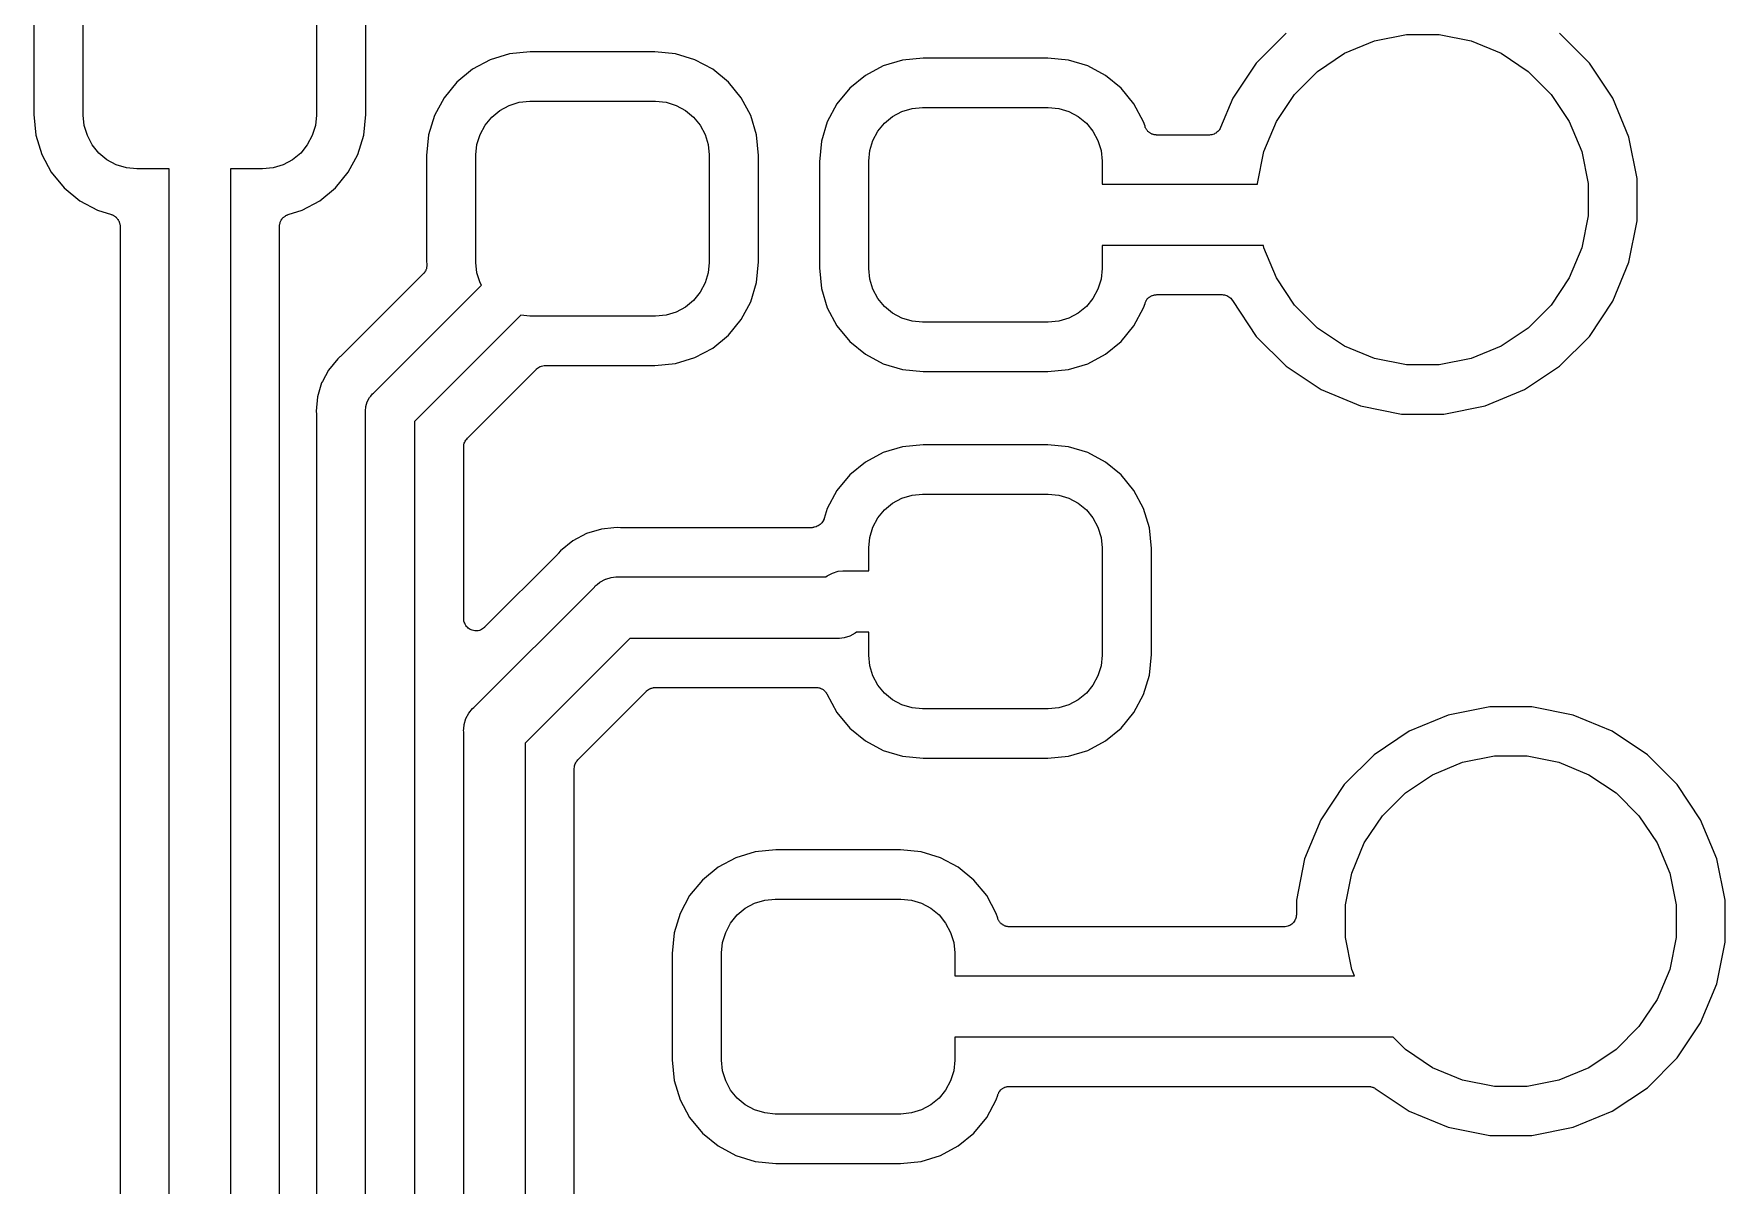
# Model space of a CAD drawing. Extents: x 150 to 178.5, y -114.8 to -80.
# Drawn here: x 164.22 to 171.11, y -89.15 to -84.46 of the extents above; entities that cross this region are included whole.
import ezdxf

# ---------------------------------------------------------------- set-up
doc = ezdxf.new("R2010")
doc.units = 0
doc.header["$MEASUREMENT"] = 0
doc.layers.add('BLACK', color=7, linetype='CONTINUOUS')

msp = doc.modelspace()

# ---------------------------------------------------------------- linework, layer by layer
at = {"layer": 'BLACK', "linetype": 'CONTINUOUS'}
for p, q in [((164.224, -84.3587), (164.224, -84.7913)), ((164.425, -84.7938), (164.425, -84.3563)), ((165.375, -84.3563), (165.375, -84.7938)), ((165.576, -84.7913), (165.576, -84.3587)), ((169.325, -84.4602), (169.203, -84.5818)), ((169.563, -84.5419), (169.685, -84.4912)), ((169.685, -84.4912), (169.815, -84.4653)), ((169.815, -84.4653), (169.948, -84.4653)), ((169.948, -84.4653), (170.078, -84.4912)), ((170.078, -84.4912), (170.2, -84.5419)), ((170.56, -84.5818), (170.438, -84.4602)), ((166.083, -84.5685), (166.011, -84.6073)), ((166.162, -84.5446), (166.083, -84.5685)), ((166.246, -84.5363), (166.162, -84.5446)), ((166.754, -84.5363), (166.246, -84.5363)), ((166.838, -84.5446), (166.754, -84.5363)), ((166.917, -84.5685), (166.838, -84.5446)), ((166.989, -84.6073), (166.917, -84.5685)), ((167.683, -84.5935), (167.611, -84.6323)), ((167.762, -84.5696), (167.683, -84.5935)), ((167.846, -84.5613), (167.762, -84.5696)), ((168.354, -84.5613), (167.846, -84.5613)), ((168.438, -84.5696), (168.354, -84.5613)), ((168.517, -84.5935), (168.438, -84.5696)), ((168.589, -84.6323), (168.517, -84.5935)), ((169.203, -84.5818), (169.108, -84.7248)), ((169.452, -84.6156), (169.563, -84.5419)), ((170.2, -84.5419), (170.311, -84.6156)), ((170.655, -84.7248), (170.56, -84.5818)), ((165.947, -84.6595), (165.895, -84.7231)), ((166.011, -84.6073), (165.947, -84.6595)), ((167.053, -84.6595), (166.989, -84.6073)), ((167.105, -84.7231), (167.053, -84.6595)), ((167.611, -84.6323), (167.547, -84.6845)), ((168.653, -84.6845), (168.589, -84.6323)), ((169.359, -84.7093), (169.452, -84.6156)), ((170.311, -84.6156), (170.404, -84.7093)), ((165.895, -84.7231), (165.856, -84.7956)), ((167.144, -84.7956), (167.105, -84.7231)), ((167.547, -84.6845), (167.495, -84.7481)), ((168.705, -84.7481), (168.653, -84.6845)), ((169.108, -84.7248), (169.058, -84.8441)), ((169.285, -84.8196), (169.359, -84.7093)), ((170.404, -84.7093), (170.478, -84.8196)), ((170.721, -84.8837), (170.655, -84.7248)), ((164.224, -84.7913), (164.232, -84.8756)), ((164.429, -84.8364), (164.425, -84.7938)), ((165.375, -84.7938), (165.371, -84.8364)), ((165.568, -84.8756), (165.576, -84.7913)), ((165.856, -84.7956), (165.832, -84.8744)), ((166.062, -84.8347), (166.089, -84.8016)), ((166.089, -84.8016), (166.122, -84.7744)), ((166.122, -84.7744), (166.16, -84.7542)), ((166.16, -84.7542), (166.201, -84.7417)), ((166.201, -84.7417), (166.244, -84.7375)), ((166.244, -84.7375), (166.756, -84.7375)), ((166.756, -84.7375), (166.799, -84.7417)), ((166.799, -84.7417), (166.84, -84.7542)), ((166.84, -84.7542), (166.878, -84.7744)), ((166.878, -84.7744), (166.911, -84.8016)), ((166.911, -84.8016), (166.938, -84.8347)), ((167.168, -84.8744), (167.144, -84.7956)), ((167.495, -84.7481), (167.456, -84.8206)), ((167.689, -84.8266), (167.722, -84.7994)), ((167.722, -84.7994), (167.76, -84.7792)), ((167.76, -84.7792), (167.801, -84.7667)), ((167.801, -84.7667), (167.844, -84.7625)), ((167.844, -84.7625), (168.356, -84.7625)), ((168.356, -84.7625), (168.399, -84.7667)), ((168.399, -84.7667), (168.44, -84.7792)), ((168.44, -84.7792), (168.478, -84.7994)), ((168.478, -84.7994), (168.511, -84.8266)), ((168.744, -84.8206), (168.705, -84.7481)), ((164.442, -84.8775), (164.429, -84.8364)), ((165.371, -84.8364), (165.358, -84.8775)), ((166.042, -84.8725), (166.062, -84.8347)), ((166.938, -84.8347), (166.958, -84.8725)), ((167.456, -84.8206), (167.432, -84.8994)), ((167.642, -84.8975), (167.662, -84.8597)), ((167.662, -84.8597), (167.689, -84.8266)), ((168.511, -84.8266), (168.538, -84.8597)), ((168.538, -84.8597), (168.558, -84.8975)), ((168.75, -84.8395), (168.744, -84.8206)), ((168.751, -84.8416), (168.75, -84.8395)), ((168.751, -84.8437), (168.751, -84.8416)), ((168.752, -84.8461), (168.751, -84.8437)), ((168.753, -84.8485), (168.752, -84.8461)), ((168.755, -84.8504), (168.753, -84.8485)), ((168.756, -84.8524), (168.755, -84.8504)), ((168.757, -84.8544), (168.756, -84.8524)), ((168.759, -84.8567), (168.757, -84.8544)), ((168.76, -84.8582), (168.759, -84.8567)), ((168.762, -84.86), (168.76, -84.8582)), ((168.764, -84.8617), (168.762, -84.86)), ((168.766, -84.8636), (168.764, -84.8617)), ((168.768, -84.8648), (168.766, -84.8636)), ((168.769, -84.8663), (168.768, -84.8648)), ((168.772, -84.8675), (168.769, -84.8663)), ((168.774, -84.869), (168.772, -84.8675)), ((168.776, -84.8699), (168.774, -84.869)), ((168.778, -84.871), (168.776, -84.8699)), ((168.78, -84.8718), (168.778, -84.871)), ((168.783, -84.8728), (168.78, -84.8718)), ((169.031, -84.8714), (169.026, -84.8727)), ((169.035, -84.869), (169.031, -84.8712)), ((169.031, -84.8712), (169.031, -84.8713)), ((169.031, -84.8713), (169.031, -84.8714)), ((169.039, -84.8669), (169.035, -84.869)), ((169.04, -84.8667), (169.039, -84.8669)), ((169.043, -84.8637), (169.04, -84.8666)), ((169.04, -84.8666), (169.04, -84.8667)), ((169.047, -84.8608), (169.043, -84.8637)), ((169.05, -84.8568), (169.047, -84.8605)), ((169.047, -84.8605), (169.047, -84.8606)), ((169.047, -84.8606), (169.047, -84.8608)), ((169.053, -84.8533), (169.05, -84.8568)), ((169.054, -84.853), (169.053, -84.8531)), ((169.053, -84.8531), (169.053, -84.8533)), ((169.056, -84.8488), (169.054, -84.853)), ((169.058, -84.8448), (169.056, -84.8488)), ((169.058, -84.8441), (169.058, -84.8444)), ((169.058, -84.8444), (169.058, -84.8444)), ((169.058, -84.8444), (169.058, -84.8444)), ((169.058, -84.8444), (169.058, -84.8448)), ((169.234, -84.9421), (169.285, -84.8196)), ((170.478, -84.8196), (170.529, -84.9421)), ((164.232, -84.8756), (164.256, -84.9544)), ((164.462, -84.9153), (164.442, -84.8775)), ((164.489, -84.9484), (164.462, -84.9153)), ((165.338, -84.9153), (165.311, -84.9484)), ((165.358, -84.8775), (165.338, -84.9153)), ((165.544, -84.9544), (165.568, -84.8756)), ((165.832, -84.8744), (165.824, -84.9587)), ((166.025, -84.9562), (166.029, -84.9136)), ((166.029, -84.9136), (166.042, -84.8725)), ((166.958, -84.8725), (166.971, -84.9136)), ((166.971, -84.9136), (166.975, -84.9562)), ((167.176, -84.9587), (167.168, -84.8744)), ((167.432, -84.8994), (167.424, -84.9837)), ((167.625, -84.9813), (167.629, -84.9386)), ((167.629, -84.9386), (167.642, -84.8975)), ((168.558, -84.8975), (168.571, -84.9386)), ((168.571, -84.9386), (168.575, -84.9813)), ((168.785, -84.8732), (168.783, -84.8728)), ((168.787, -84.8739), (168.785, -84.8732)), ((168.79, -84.8742), (168.787, -84.8739)), ((168.792, -84.8747), (168.79, -84.8742)), ((168.795, -84.8747), (168.792, -84.8747)), ((168.797, -84.875), (168.795, -84.8747)), ((168.798, -84.875), (168.797, -84.875)), ((169.012, -84.875), (168.798, -84.875)), ((169.017, -84.8745), (169.012, -84.875)), ((169.021, -84.8741), (169.017, -84.8745)), ((169.022, -84.8741), (169.021, -84.8741)), ((169.026, -84.8727), (169.022, -84.874)), ((169.022, -84.874), (169.022, -84.8741)), ((170.755, -85.0524), (170.721, -84.8837)), ((164.256, -84.9544), (164.295, -85.0269)), ((164.522, -84.9756), (164.489, -84.9484)), ((164.56, -84.9958), (164.522, -84.9756)), ((164.601, -85.0083), (164.56, -84.9958)), ((164.644, -85.0125), (164.601, -85.0083)), ((165.199, -85.0083), (165.156, -85.0125)), ((165.24, -84.9958), (165.199, -85.0083)), ((165.278, -84.9756), (165.24, -84.9958)), ((165.311, -84.9484), (165.278, -84.9756)), ((165.505, -85.0269), (165.544, -84.9544)), ((165.824, -84.9587), (165.824, -85.3913)), ((166.025, -85.3937), (166.025, -84.9562)), ((166.975, -84.9562), (166.975, -85.3937)), ((167.176, -85.3913), (167.176, -84.9587)), ((167.424, -84.9837), (167.424, -85.4163)), ((167.625, -85.4188), (167.625, -84.9813)), ((168.575, -84.9813), (168.575, -85.075)), ((169.208, -85.0721), (169.234, -84.9421)), ((170.529, -84.9421), (170.555, -85.0721)), ((164.295, -85.0269), (164.347, -85.0905)), ((164.775, -85.0125), (164.644, -85.0125)), ((164.775, -92.4939), (164.775, -85.0125)), ((165.156, -85.0125), (165.025, -85.0125)), ((165.025, -85.0125), (165.025, -92.4482)), ((165.453, -85.0905), (165.505, -85.0269)), ((168.575, -85.075), (169.208, -85.075)), ((169.208, -85.075), (169.208, -85.0721)), ((170.555, -85.0721), (170.555, -85.2047)), ((170.755, -85.2244), (170.755, -85.0524)), ((164.347, -85.0905), (164.411, -85.1427)), ((164.411, -85.1427), (164.483, -85.1815)), ((165.317, -85.1815), (165.389, -85.1427)), ((165.389, -85.1427), (165.453, -85.0905)), ((164.483, -85.1815), (164.54, -85.1986)), ((164.54, -85.1986), (164.54, -85.1988)), ((164.54, -85.1988), (164.542, -85.1997)), ((164.542, -85.1997), (164.544, -85.2004)), ((164.544, -85.2004), (164.547, -85.2016)), ((164.547, -85.2016), (164.549, -85.2027)), ((164.549, -85.2027), (164.551, -85.2039)), ((164.551, -85.2039), (164.553, -85.205)), ((164.553, -85.205), (164.555, -85.2067)), ((164.555, -85.2067), (164.557, -85.2082)), ((164.557, -85.2082), (164.559, -85.2098)), ((164.559, -85.2098), (164.56, -85.2112)), ((164.56, -85.2112), (164.562, -85.2133)), ((164.562, -85.2133), (164.564, -85.2152)), ((164.564, -85.2152), (164.565, -85.2171)), ((165.234, -85.2182), (165.235, -85.2165)), ((165.235, -85.2165), (165.236, -85.2146)), ((165.236, -85.2146), (165.238, -85.2128)), ((165.238, -85.2128), (165.24, -85.2107)), ((165.24, -85.2107), (165.242, -85.2093)), ((165.242, -85.2093), (165.243, -85.2078)), ((165.243, -85.2078), (165.246, -85.2063)), ((165.246, -85.2063), (165.248, -85.2046)), ((165.248, -85.2046), (165.25, -85.2036)), ((165.25, -85.2036), (165.251, -85.2024)), ((165.251, -85.2024), (165.254, -85.2013)), ((165.254, -85.2013), (165.256, -85.2001)), ((165.256, -85.2001), (165.258, -85.1995)), ((165.258, -85.1995), (165.26, -85.1986)), ((165.26, -85.1986), (165.317, -85.1815)), ((170.555, -85.2047), (170.529, -85.3347)), ((164.565, -85.2171), (164.567, -85.2188)), ((164.567, -85.2188), (164.568, -85.2211)), ((164.568, -85.2211), (164.569, -85.2234)), ((164.569, -85.2234), (164.57, -85.2254)), ((164.57, -85.2254), (164.571, -85.2274)), ((164.571, -85.2274), (164.572, -85.23)), ((164.572, -85.23), (164.573, -85.2324)), ((164.573, -85.2324), (164.573, -85.2346)), ((164.573, -85.2346), (164.574, -85.2368)), ((164.574, -85.2368), (164.574, -85.2394)), ((164.574, -85.2394), (164.575, -85.242)), ((164.575, -85.242), (164.575, -85.2442)), ((164.575, -85.2442), (164.575, -85.2465)), ((164.575, -85.2465), (164.575, -92.4816)), ((165.225, -85.2413), (165.226, -85.2387)), ((165.225, -85.2435), (165.225, -85.2413)), ((165.225, -85.2458), (165.225, -85.2435)), ((165.225, -85.2465), (165.225, -85.2458)), ((165.225, -92.3447), (165.225, -85.2465)), ((165.226, -85.2361), (165.227, -85.2339)), ((165.226, -85.2387), (165.226, -85.2361)), ((165.227, -85.2317), (165.228, -85.2293)), ((165.227, -85.2339), (165.227, -85.2317)), ((165.228, -85.2293), (165.229, -85.2268)), ((165.229, -85.2268), (165.23, -85.2248)), ((165.23, -85.2248), (165.231, -85.2227)), ((165.231, -85.2227), (165.232, -85.2205)), ((165.232, -85.2205), (165.234, -85.2182)), ((170.721, -85.3931), (170.755, -85.2244)), ((169.232, -85.325), (168.575, -85.325)), ((168.575, -85.325), (168.575, -85.4188)), ((169.234, -85.3347), (169.232, -85.325)), ((169.285, -85.4572), (169.234, -85.3347)), ((170.529, -85.3347), (170.478, -85.4572)), ((165.822, -85.4222), (165.821, -85.4243)), ((165.823, -85.4202), (165.822, -85.4222)), ((165.824, -85.415), (165.823, -85.4176)), ((165.823, -85.4176), (165.823, -85.4202)), ((165.824, -85.3913), (165.825, -85.4002)), ((165.825, -85.4107), (165.824, -85.4128)), ((165.824, -85.4128), (165.824, -85.415)), ((165.825, -85.4002), (165.825, -85.4009)), ((165.825, -85.4009), (165.825, -85.4031)), ((165.825, -85.4031), (165.825, -85.4053)), ((165.825, -85.4053), (165.825, -85.408)), ((165.825, -85.408), (165.825, -85.4107)), ((166.029, -85.4364), (166.025, -85.3937)), ((166.975, -85.3937), (166.971, -85.4364)), ((167.168, -85.4756), (167.176, -85.3913)), ((167.424, -85.4163), (167.432, -85.5006)), ((167.629, -85.4614), (167.625, -85.4188)), ((168.575, -85.4188), (168.571, -85.4614)), ((170.655, -85.552), (170.721, -85.3931)), ((165.81, -85.4405), (165.475, -85.7757)), ((165.812, -85.4388), (165.81, -85.4405)), ((165.813, -85.4372), (165.812, -85.4388)), ((165.815, -85.435), (165.813, -85.4372)), ((165.816, -85.4329), (165.815, -85.435)), ((165.817, -85.431), (165.816, -85.4329)), ((165.819, -85.4292), (165.817, -85.431)), ((165.82, -85.4267), (165.819, -85.4292)), ((165.821, -85.4243), (165.82, -85.4267)), ((165.971, -85.5624), (166.047, -85.4869)), ((166.042, -85.4775), (166.029, -85.4364)), ((166.047, -85.4869), (166.042, -85.4775)), ((166.958, -85.4775), (166.938, -85.5153)), ((166.971, -85.4364), (166.958, -85.4775)), ((167.144, -85.5544), (167.168, -85.4756)), ((167.642, -85.5025), (167.629, -85.4614)), ((168.571, -85.4614), (168.558, -85.5025)), ((169.359, -85.5675), (169.285, -85.4572)), ((170.478, -85.4572), (170.404, -85.5675)), ((166.911, -85.5484), (166.878, -85.5756)), ((166.938, -85.5153), (166.911, -85.5484)), ((167.105, -85.6269), (167.144, -85.5544)), ((167.432, -85.5006), (167.456, -85.5794)), ((167.662, -85.5403), (167.642, -85.5025)), ((167.689, -85.5734), (167.662, -85.5403)), ((168.538, -85.5403), (168.511, -85.5734)), ((168.558, -85.5025), (168.538, -85.5403)), ((168.744, -85.5794), (168.75, -85.5605)), ((168.75, -85.5598), (168.751, -85.5578)), ((168.75, -85.5605), (168.75, -85.5598)), ((168.751, -85.5578), (168.752, -85.5556)), ((168.752, -85.5556), (168.753, -85.5533)), ((168.753, -85.5533), (168.754, -85.5509)), ((168.754, -85.5509), (168.755, -85.549)), ((168.755, -85.549), (168.756, -85.547)), ((168.756, -85.547), (168.758, -85.545)), ((168.758, -85.545), (168.759, -85.5428)), ((168.759, -85.5428), (168.761, -85.5412)), ((168.761, -85.5412), (168.762, -85.5395)), ((168.762, -85.5395), (168.764, -85.5378)), ((168.764, -85.5378), (168.766, -85.536)), ((168.766, -85.536), (168.768, -85.5348)), ((168.768, -85.5348), (168.77, -85.5334)), ((168.77, -85.5334), (168.772, -85.5321)), ((168.772, -85.5321), (168.774, -85.5307)), ((168.774, -85.5307), (168.777, -85.5298)), ((168.777, -85.5298), (168.779, -85.5288)), ((168.779, -85.5288), (168.781, -85.528)), ((168.781, -85.528), (168.784, -85.527)), ((168.784, -85.527), (168.786, -85.5266)), ((168.786, -85.5266), (168.788, -85.526)), ((168.788, -85.526), (168.791, -85.5257)), ((168.791, -85.5257), (168.793, -85.5252)), ((168.793, -85.5252), (168.795, -85.5252)), ((168.795, -85.5252), (168.798, -85.525)), ((168.798, -85.525), (169.063, -85.525)), ((169.063, -85.525), (169.063, -85.525)), ((169.063, -85.525), (169.063, -85.525)), ((169.063, -85.525), (169.063, -85.525)), ((169.063, -85.525), (169.064, -85.525)), ((169.064, -85.525), (169.068, -85.5255)), ((169.068, -85.5255), (169.073, -85.526)), ((169.073, -85.526), (169.073, -85.5261)), ((169.073, -85.5261), (169.074, -85.5261)), ((169.074, -85.5261), (169.078, -85.5275)), ((169.078, -85.5275), (169.082, -85.5289)), ((169.082, -85.5289), (169.083, -85.529)), ((169.083, -85.529), (169.083, -85.529)), ((169.083, -85.529), (169.087, -85.5312)), ((169.087, -85.5312), (169.091, -85.5335)), ((169.091, -85.5335), (169.091, -85.5336)), ((169.091, -85.5336), (169.091, -85.5337)), ((169.091, -85.5337), (169.095, -85.5367)), ((169.095, -85.5367), (169.099, -85.5397)), ((169.099, -85.5397), (169.099, -85.5399)), ((169.099, -85.5399), (169.099, -85.54)), ((169.099, -85.54), (169.102, -85.5436)), ((169.102, -85.5436), (169.105, -85.5473)), ((169.105, -85.5473), (169.105, -85.5475)), ((169.105, -85.5475), (169.105, -85.5476)), ((169.105, -85.5476), (169.106, -85.5487)), ((169.106, -85.5487), (169.203, -85.695)), ((170.56, -85.695), (170.655, -85.552)), ((165.608, -85.9258), (165.971, -85.5624)), ((165.971, -85.5624), (165.971, -85.5624)), ((166.207, -85.6089), (166.113, -85.7038)), ((166.244, -85.6125), (166.207, -85.6089)), ((166.756, -85.6125), (166.244, -85.6125)), ((166.799, -85.6083), (166.756, -85.6125)), ((166.84, -85.5958), (166.799, -85.6083)), ((166.878, -85.5756), (166.84, -85.5958)), ((167.053, -85.6905), (167.105, -85.6269)), ((167.456, -85.5794), (167.495, -85.6519)), ((167.722, -85.6006), (167.689, -85.5734)), ((167.76, -85.6208), (167.722, -85.6006)), ((167.801, -85.6333), (167.76, -85.6208)), ((168.44, -85.6208), (168.399, -85.6333)), ((168.478, -85.6006), (168.44, -85.6208)), ((168.511, -85.5734), (168.478, -85.6006)), ((168.705, -85.6519), (168.744, -85.5794)), ((169.452, -85.6612), (169.359, -85.5675)), ((170.404, -85.5675), (170.311, -85.6612)), ((166.989, -85.7427), (167.053, -85.6905)), ((167.495, -85.6519), (167.547, -85.7155)), ((167.844, -85.6375), (167.801, -85.6333)), ((168.356, -85.6375), (167.844, -85.6375)), ((168.399, -85.6333), (168.356, -85.6375)), ((168.653, -85.7155), (168.705, -85.6519)), ((169.203, -85.695), (169.325, -85.8166)), ((169.563, -85.7349), (169.452, -85.6612)), ((170.311, -85.6612), (170.2, -85.7349)), ((170.438, -85.8166), (170.56, -85.695)), ((166.113, -85.7039), (165.775, -86.0414)), ((166.113, -85.7038), (166.113, -85.7039)), ((166.917, -85.7815), (166.989, -85.7427)), ((167.547, -85.7155), (167.611, -85.7677)), ((167.611, -85.7677), (167.683, -85.8065)), ((168.517, -85.8065), (168.589, -85.7677)), ((168.589, -85.7677), (168.653, -85.7155)), ((169.685, -85.7856), (169.563, -85.7349)), ((170.2, -85.7349), (170.078, -85.7856)), ((165.424, -85.8325), (165.4, -85.8782)), ((165.462, -85.7869), (165.424, -85.8325)), ((165.471, -85.779), (165.462, -85.7869)), ((165.473, -85.7775), (165.471, -85.779)), ((165.475, -85.7762), (165.473, -85.7775)), ((165.475, -85.7757), (165.475, -85.7762)), ((165.99, -86.1096), (166.263, -85.8366)), ((166.263, -85.8366), (166.271, -85.8284)), ((166.263, -85.8366), (166.263, -85.8366)), ((166.271, -85.8279), (166.275, -85.825)), ((166.271, -85.8282), (166.271, -85.8279)), ((166.271, -85.8284), (166.271, -85.8282)), ((166.271, -85.8282), (166.271, -85.8282)), ((166.271, -85.8282), (166.271, -85.8282)), ((166.275, -85.825), (166.279, -85.8221)), ((166.279, -85.8218), (166.283, -85.8197)), ((166.279, -85.8219), (166.279, -85.8218)), ((166.279, -85.8221), (166.279, -85.8219)), ((166.283, -85.8197), (166.287, -85.8175)), ((166.287, -85.8174), (166.288, -85.8173)), ((166.287, -85.8175), (166.287, -85.8174)), ((166.288, -85.8173), (166.292, -85.816)), ((166.292, -85.816), (166.297, -85.8147)), ((166.297, -85.8146), (166.302, -85.8142)), ((166.297, -85.8147), (166.297, -85.8146)), ((166.297, -85.8146), (166.297, -85.8146)), ((166.302, -85.8142), (166.306, -85.8137)), ((166.306, -85.8137), (166.754, -85.8137)), ((166.754, -85.8137), (166.838, -85.8054)), ((166.838, -85.8054), (166.917, -85.7815)), ((167.683, -85.8065), (167.762, -85.8304)), ((167.762, -85.8304), (167.846, -85.8387)), ((168.354, -85.8387), (168.438, -85.8304)), ((168.438, -85.8304), (168.517, -85.8065)), ((169.325, -85.8166), (169.468, -85.9121)), ((169.815, -85.8115), (169.685, -85.7856)), ((169.948, -85.8115), (169.815, -85.8115)), ((170.078, -85.7856), (169.948, -85.8115)), ((170.295, -85.9121), (170.438, -85.8166)), ((165.396, -85.8847), (165.379, -85.9412)), ((165.4, -85.8782), (165.396, -85.8847)), ((167.846, -85.8387), (168.354, -85.8387)), ((165.379, -85.9412), (165.374, -86)), ((165.576, -85.9804), (165.582, -85.9616)), ((165.582, -85.9616), (165.591, -85.9442)), ((165.591, -85.9442), (165.596, -85.9387)), ((165.596, -85.9387), (165.604, -85.929)), ((165.604, -85.929), (165.608, -85.9258)), ((169.468, -85.9121), (169.627, -85.9779)), ((170.136, -85.9779), (170.295, -85.9121)), ((165.374, -86), (165.375, -86.0123)), ((165.375, -86.0123), (165.375, -86.013)), ((165.375, -86.013), (165.375, -86.0151)), ((165.375, -86.0151), (165.375, -86.0172)), ((165.375, -86.0172), (165.375, -92.3947)), ((165.575, -86), (165.576, -85.9804)), ((165.575, -86.0049), (165.575, -86)), ((165.575, -96.1662), (165.575, -86.0049)), ((165.775, -86.0414), (165.775, -96.1297)), ((169.627, -85.9779), (169.795, -86.0115)), ((169.795, -86.0115), (169.967, -86.0115)), ((169.967, -86.0115), (170.136, -85.9779)), ((165.987, -86.1132), (165.99, -86.1096)), ((165.975, -86.1443), (165.976, -86.1398)), ((165.975, -86.1448), (165.975, -86.1443)), ((165.975, -86.145), (165.975, -86.1448)), ((165.975, -86.1448), (165.975, -86.1448)), ((165.975, -86.1448), (165.975, -86.1448)), ((165.975, -86.8447), (165.975, -86.145)), ((165.976, -86.1346), (165.977, -86.1302)), ((165.976, -86.1348), (165.976, -86.1346)), ((165.976, -86.1351), (165.976, -86.1348)), ((165.976, -86.1398), (165.976, -86.1351)), ((165.977, -86.1302), (165.979, -86.1258)), ((165.979, -86.1253), (165.981, -86.1213)), ((165.979, -86.1255), (165.979, -86.1253)), ((165.979, -86.1258), (165.979, -86.1255)), ((165.981, -86.1213), (165.983, -86.1172)), ((165.983, -86.1172), (165.984, -86.117)), ((165.984, -86.1167), (165.987, -86.1132)), ((165.984, -86.117), (165.984, -86.1167)), ((167.683, -86.1685), (167.611, -86.2073)), ((167.762, -86.1446), (167.683, -86.1685)), ((167.846, -86.1363), (167.762, -86.1446)), ((168.354, -86.1363), (167.846, -86.1363)), ((168.438, -86.1446), (168.354, -86.1363)), ((168.517, -86.1685), (168.438, -86.1446)), ((168.589, -86.2073), (168.517, -86.1685)), ((167.611, -86.2073), (167.547, -86.2595)), ((168.653, -86.2595), (168.589, -86.2073)), ((167.547, -86.2595), (167.495, -86.3231)), ((168.705, -86.3231), (168.653, -86.2595)), ((167.495, -86.3231), (167.456, -86.3956)), ((167.689, -86.4016), (167.722, -86.3744)), ((167.722, -86.3744), (167.76, -86.3542)), ((167.76, -86.3542), (167.801, -86.3417)), ((167.801, -86.3417), (167.844, -86.3375)), ((167.844, -86.3375), (168.356, -86.3375)), ((168.356, -86.3375), (168.399, -86.3417)), ((168.399, -86.3417), (168.44, -86.3542)), ((168.44, -86.3542), (168.478, -86.3744)), ((168.478, -86.3744), (168.511, -86.4016)), ((168.744, -86.3956), (168.705, -86.3231)), ((167.434, -86.4546), (167.431, -86.4578)), ((167.437, -86.4503), (167.434, -86.4542)), ((167.434, -86.4542), (167.434, -86.4544)), ((167.434, -86.4544), (167.434, -86.4546)), ((167.439, -86.4465), (167.437, -86.4503)), ((167.44, -86.4461), (167.439, -86.4463)), ((167.439, -86.4463), (167.439, -86.4465)), ((167.441, -86.4418), (167.44, -86.4461)), ((167.443, -86.4376), (167.441, -86.4418)), ((167.456, -86.3956), (167.443, -86.4369)), ((167.443, -86.4369), (167.443, -86.4371)), ((167.443, -86.4371), (167.443, -86.4371)), ((167.443, -86.4371), (167.443, -86.4371)), ((167.443, -86.4371), (167.443, -86.4376)), ((167.642, -86.4725), (167.662, -86.4347)), ((167.662, -86.4347), (167.689, -86.4016)), ((168.511, -86.4016), (168.538, -86.4347)), ((168.538, -86.4347), (168.558, -86.4725)), ((168.768, -86.4744), (168.744, -86.3956)), ((166.475, -86.4983), (166.419, -86.5285)), ((166.536, -86.4797), (166.475, -86.4983)), ((166.586, -86.4748), (166.536, -86.4797)), ((166.6, -86.4734), (166.586, -86.4748)), ((166.586, -86.4748), (166.586, -86.4748)), ((166.614, -86.4748), (166.6, -86.4734)), ((166.616, -86.4748), (166.614, -86.4748)), ((166.618, -86.475), (166.616, -86.4748)), ((167.387, -86.475), (166.618, -86.475)), ((166.618, -86.475), (166.618, -86.475)), ((167.389, -86.4748), (167.387, -86.475)), ((167.391, -86.4748), (167.389, -86.4748)), ((167.394, -86.4743), (167.391, -86.4748)), ((167.397, -86.474), (167.394, -86.4743)), ((167.399, -86.4734), (167.397, -86.474)), ((167.401, -86.473), (167.399, -86.4734)), ((167.41, -86.4702), (167.401, -86.4728)), ((167.401, -86.4728), (167.401, -86.473)), ((167.414, -86.4685), (167.41, -86.4702)), ((167.419, -86.4667), (167.414, -86.4685)), ((167.423, -86.4639), (167.419, -86.4665)), ((167.419, -86.4665), (167.419, -86.4666)), ((167.419, -86.4666), (167.419, -86.4667)), ((167.427, -86.4614), (167.423, -86.4639)), ((167.431, -86.4578), (167.427, -86.4611)), ((167.427, -86.4611), (167.427, -86.4612)), ((167.427, -86.4612), (167.427, -86.4614)), ((167.625, -86.5562), (167.629, -86.5136)), ((167.629, -86.5136), (167.642, -86.4725)), ((168.558, -86.4725), (168.571, -86.5136)), ((168.571, -86.5136), (168.575, -86.5562)), ((168.776, -86.5587), (168.768, -86.4744)), ((166.357, -86.5832), (166.06, -86.88)), ((166.359, -86.5816), (166.357, -86.5832)), ((166.36, -86.5801), (166.359, -86.5816)), ((166.369, -86.5691), (166.36, -86.5796)), ((166.36, -86.5796), (166.36, -86.5801)), ((166.419, -86.5285), (166.369, -86.5691)), ((167.625, -86.65), (167.625, -86.5562)), ((168.575, -86.5562), (168.575, -86.9937)), ((168.776, -86.9913), (168.776, -86.5587)), ((167.455, -86.6706), (167.477, -86.659)), ((167.477, -86.659), (167.5, -86.6518)), ((167.5, -86.6518), (167.519, -86.65)), ((167.519, -86.65), (167.525, -86.6494)), ((167.519, -86.65), (167.519, -86.65)), ((167.525, -86.6494), (167.531, -86.65)), ((167.531, -86.65), (167.625, -86.65)), ((166.016, -87.2073), (166.507, -86.7159)), ((166.507, -86.7159), (166.511, -86.7112)), ((166.511, -86.7112), (166.518, -86.7052)), ((166.518, -86.7052), (166.53, -86.6956)), ((166.53, -86.6956), (166.552, -86.684)), ((166.552, -86.684), (166.554, -86.6834)), ((166.554, -86.6834), (166.575, -86.6768)), ((166.575, -86.6768), (166.594, -86.675)), ((166.594, -86.675), (166.6, -86.6744)), ((166.594, -86.675), (166.594, -86.675)), ((166.6, -86.6744), (166.606, -86.675)), ((166.606, -86.675), (167.45, -86.675)), ((167.45, -86.675), (167.455, -86.6706)), ((165.975, -86.8494), (165.975, -86.8447)), ((165.976, -86.8542), (165.975, -86.8494)), ((165.976, -86.8543), (165.976, -86.8542)), ((165.976, -86.8544), (165.976, -86.8543)), ((165.977, -86.8589), (165.976, -86.8544)), ((165.979, -86.8636), (165.977, -86.8589)), ((165.979, -86.8637), (165.979, -86.8636)), ((165.981, -86.8679), (165.979, -86.8637)), ((165.979, -86.8637), (165.979, -86.8637)), ((165.983, -86.8722), (165.981, -86.8679)), ((165.983, -86.8723), (165.983, -86.8722)), ((165.983, -86.8724), (165.983, -86.8723)), ((165.986, -86.8761), (165.983, -86.8724)), ((165.989, -86.8798), (165.986, -86.8761)), ((165.99, -86.8799), (165.989, -86.8798)), ((165.989, -86.8798), (165.989, -86.8798)), ((165.993, -86.883), (165.99, -86.8799)), ((165.997, -86.886), (165.993, -86.883)), ((165.997, -86.8861), (165.997, -86.886)), ((166.001, -86.8884), (165.997, -86.8861)), ((165.997, -86.8861), (165.997, -86.8861)), ((166.005, -86.8907), (166.001, -86.8884)), ((166.006, -86.8907), (166.005, -86.8907)), ((166.006, -86.8908), (166.006, -86.8907)), ((166.01, -86.8922), (166.006, -86.8908)), ((166.015, -86.8936), (166.01, -86.8922)), ((166.015, -86.8937), (166.015, -86.8936)), ((166.015, -86.8936), (166.015, -86.8936)), ((166.02, -86.8942), (166.015, -86.8937)), ((166.024, -86.8947), (166.02, -86.8942)), ((166.025, -86.8947), (166.024, -86.8947)), ((166.029, -86.8942), (166.025, -86.8947)), ((166.025, -86.8947), (166.025, -86.8947)), ((166.034, -86.8938), (166.029, -86.8942)), ((166.039, -86.8925), (166.034, -86.8938)), ((166.034, -86.8938), (166.034, -86.8938)), ((166.034, -86.8938), (166.034, -86.8938)), ((166.044, -86.8911), (166.039, -86.8925)), ((166.048, -86.8889), (166.044, -86.891)), ((166.044, -86.891), (166.044, -86.8911)), ((166.044, -86.8911), (166.044, -86.8911)), ((166.052, -86.8866), (166.048, -86.8889)), ((166.056, -86.8835), (166.052, -86.8865)), ((166.052, -86.8865), (166.052, -86.8866)), ((166.052, -86.8866), (166.052, -86.8866)), ((166.06, -86.8805), (166.056, -86.8835)), ((166.06, -86.88), (166.06, -86.8804)), ((166.06, -86.8804), (166.06, -86.8804)), ((166.06, -86.8804), (166.06, -86.8804)), ((166.06, -86.8804), (166.06, -86.8805)), ((166.652, -86.925), (166.225, -87.3518)), ((167.494, -86.925), (166.652, -86.925)), ((167.5, -86.9256), (167.494, -86.925)), ((167.506, -86.925), (167.5, -86.9256)), ((167.525, -86.9232), (167.506, -86.925)), ((167.506, -86.925), (167.506, -86.925)), ((167.548, -86.916), (167.525, -86.9232)), ((167.57, -86.9044), (167.548, -86.916)), ((167.575, -86.9), (167.57, -86.9044)), ((167.625, -86.9), (167.575, -86.9)), ((167.625, -86.9937), (167.625, -86.9)), ((167.629, -87.0364), (167.625, -86.9937)), ((168.575, -86.9937), (168.571, -87.0364)), ((168.768, -87.0756), (168.776, -86.9913)), ((167.642, -87.0775), (167.629, -87.0364)), ((168.571, -87.0364), (168.558, -87.0775)), ((168.744, -87.1544), (168.768, -87.0756)), ((166.44, -87.42), (166.72, -87.1396)), ((166.72, -87.1392), (166.724, -87.1363)), ((166.72, -87.1395), (166.72, -87.1392)), ((166.72, -87.1396), (166.72, -87.1395)), ((166.72, -87.1395), (166.72, -87.1395)), ((166.72, -87.1395), (166.72, -87.1395)), ((166.724, -87.1363), (166.728, -87.1334)), ((166.728, -87.1331), (166.732, -87.1309)), ((166.728, -87.1332), (166.728, -87.1331)), ((166.728, -87.1334), (166.728, -87.1332)), ((166.732, -87.1309), (166.736, -87.1288)), ((166.736, -87.1288), (166.737, -87.1287)), ((166.737, -87.1286), (166.741, -87.1273)), ((166.737, -87.1287), (166.737, -87.1286)), ((166.741, -87.1273), (166.746, -87.126)), ((166.746, -87.1259), (166.751, -87.1254)), ((166.746, -87.126), (166.746, -87.1259)), ((166.746, -87.1259), (166.746, -87.1259)), ((166.751, -87.1254), (166.755, -87.125)), ((166.755, -87.125), (167.41, -87.125)), ((167.41, -87.125), (167.411, -87.125)), ((167.411, -87.125), (167.413, -87.1253)), ((167.413, -87.1253), (167.415, -87.1253)), ((167.415, -87.1253), (167.418, -87.1258)), ((167.418, -87.1258), (167.421, -87.1261)), ((167.421, -87.1261), (167.423, -87.1268)), ((167.423, -87.1268), (167.425, -87.1272)), ((167.425, -87.1272), (167.427, -87.1282)), ((167.427, -87.1282), (167.43, -87.129)), ((167.43, -87.129), (167.432, -87.1301)), ((167.432, -87.1301), (167.434, -87.131)), ((167.434, -87.131), (167.436, -87.1325)), ((167.436, -87.1325), (167.439, -87.1337)), ((167.439, -87.1337), (167.44, -87.1352)), ((167.44, -87.1352), (167.442, -87.1364)), ((167.442, -87.1364), (167.444, -87.1383)), ((167.444, -87.1383), (167.446, -87.14)), ((167.446, -87.14), (167.447, -87.1417)), ((167.447, -87.1417), (167.449, -87.1433)), ((167.449, -87.1433), (167.45, -87.1455)), ((167.45, -87.1455), (167.452, -87.1476)), ((167.662, -87.1153), (167.642, -87.0775)), ((167.689, -87.1484), (167.662, -87.1153)), ((168.538, -87.1153), (168.511, -87.1484)), ((168.558, -87.0775), (168.538, -87.1153)), ((165.996, -87.2302), (166.011, -87.2112)), ((166.011, -87.2112), (166.016, -87.2073)), ((167.452, -87.1476), (167.453, -87.1496)), ((167.453, -87.1496), (167.454, -87.1514)), ((167.454, -87.1514), (167.495, -87.2269)), ((167.722, -87.1756), (167.689, -87.1484)), ((167.76, -87.1958), (167.722, -87.1756)), ((167.801, -87.2083), (167.76, -87.1958)), ((167.844, -87.2125), (167.801, -87.2083)), ((168.356, -87.2125), (167.844, -87.2125)), ((168.399, -87.2083), (168.356, -87.2125)), ((168.44, -87.1958), (168.399, -87.2083)), ((168.478, -87.1756), (168.44, -87.1958)), ((168.511, -87.1484), (168.478, -87.1756)), ((168.705, -87.2269), (168.744, -87.1544)), ((170.154, -87.2041), (169.985, -87.2376)), ((170.326, -87.2041), (170.154, -87.2041)), ((170.494, -87.2376), (170.326, -87.2041)), ((165.975, -87.2939), (165.977, -87.2755)), ((165.977, -87.2755), (165.984, -87.2519)), ((165.984, -87.2519), (165.996, -87.2302)), ((167.495, -87.2269), (167.547, -87.2905)), ((168.653, -87.2905), (168.705, -87.2269)), ((169.985, -87.2376), (169.826, -87.3034)), ((170.653, -87.3034), (170.494, -87.2376)), ((165.974, -87.3), (165.975, -87.2939)), ((165.975, -87.3061), (165.974, -87.3)), ((165.975, -87.2939), (165.975, -87.2939)), ((165.975, -90.8939), (165.975, -87.3061)), ((166.225, -87.3518), (166.225, -90.8482)), ((167.547, -87.2905), (167.611, -87.3427)), ((167.611, -87.3427), (167.683, -87.3815)), ((168.517, -87.3815), (168.589, -87.3427)), ((168.589, -87.3427), (168.653, -87.2905)), ((169.826, -87.3034), (169.683, -87.399)), ((170.796, -87.399), (170.653, -87.3034)), ((166.437, -87.4235), (166.44, -87.42)), ((167.683, -87.3815), (167.762, -87.4054)), ((167.762, -87.4054), (167.846, -87.4137)), ((167.846, -87.4137), (168.354, -87.4137)), ((168.354, -87.4137), (168.438, -87.4054)), ((168.438, -87.4054), (168.517, -87.3815)), ((169.683, -87.399), (169.561, -87.5206)), ((170.043, -87.4299), (170.173, -87.4041)), ((170.173, -87.4041), (170.306, -87.4041)), ((170.306, -87.4041), (170.436, -87.4299)), ((170.918, -87.5206), (170.796, -87.399)), ((166.425, -87.4546), (166.426, -87.4501)), ((166.425, -87.4551), (166.425, -87.4546)), ((166.425, -87.4552), (166.425, -87.4551)), ((166.425, -87.4553), (166.425, -87.4552)), ((166.425, -87.4552), (166.425, -87.4552)), ((166.425, -90.7447), (166.425, -87.4553)), ((166.426, -87.4449), (166.427, -87.4405)), ((166.426, -87.4452), (166.426, -87.4449)), ((166.426, -87.4454), (166.426, -87.4452)), ((166.426, -87.4501), (166.426, -87.4454)), ((166.427, -87.4405), (166.429, -87.4361)), ((166.429, -87.4356), (166.431, -87.4316)), ((166.429, -87.4359), (166.429, -87.4356)), ((166.429, -87.4361), (166.429, -87.4359)), ((166.431, -87.4316), (166.433, -87.4275)), ((166.433, -87.4275), (166.434, -87.4273)), ((166.434, -87.4271), (166.437, -87.4235)), ((166.434, -87.4273), (166.434, -87.4271)), ((169.811, -87.5543), (169.921, -87.4807)), ((169.921, -87.4807), (170.043, -87.4299)), ((170.436, -87.4299), (170.558, -87.4807)), ((170.558, -87.4807), (170.669, -87.5543)), ((169.561, -87.5206), (169.466, -87.6636)), ((169.717, -87.6481), (169.811, -87.5543)), ((170.669, -87.5543), (170.762, -87.6481)), ((171.013, -87.6636), (170.918, -87.5206)), ((169.466, -87.6636), (169.4, -87.8225)), ((169.643, -87.7583), (169.717, -87.6481)), ((170.762, -87.6481), (170.836, -87.7583)), ((171.079, -87.8225), (171.013, -87.6636)), ((169.592, -87.8808), (169.643, -87.7583)), ((170.836, -87.7583), (170.887, -87.8808)), ((167.083, -87.8185), (167.011, -87.8573)), ((167.162, -87.7946), (167.083, -87.8185)), ((167.246, -87.7863), (167.162, -87.7946)), ((167.754, -87.7863), (167.246, -87.7863)), ((167.838, -87.7946), (167.754, -87.7863)), ((167.917, -87.8185), (167.838, -87.7946)), ((167.989, -87.8573), (167.917, -87.8185)), ((169.4, -87.8225), (169.367, -87.9912)), ((171.113, -87.9912), (171.079, -87.8225)), ((167.011, -87.8573), (166.947, -87.9095)), ((168.053, -87.9095), (167.989, -87.8573)), ((169.567, -88.0109), (169.592, -87.8808)), ((170.887, -87.8808), (170.913, -88.0109)), ((166.947, -87.9095), (166.895, -87.9731)), ((168.105, -87.9731), (168.053, -87.9095)), ((166.895, -87.9731), (166.856, -88.0456)), ((167.089, -88.0516), (167.122, -88.0244)), ((167.122, -88.0244), (167.16, -88.0042)), ((167.16, -88.0042), (167.201, -87.9917)), ((167.201, -87.9917), (167.244, -87.9875)), ((167.244, -87.9875), (167.756, -87.9875)), ((167.756, -87.9875), (167.799, -87.9917)), ((167.799, -87.9917), (167.84, -88.0042)), ((167.84, -88.0042), (167.878, -88.0244)), ((167.878, -88.0244), (167.911, -88.0516)), ((168.144, -88.0456), (168.105, -87.9731)), ((169.367, -87.9912), (169.367, -88.05)), ((169.567, -88.1435), (169.567, -88.0109)), ((170.913, -88.0109), (170.913, -88.1435)), ((171.113, -88.1632), (171.113, -87.9912)), ((166.856, -88.0456), (166.832, -88.1244)), ((167.042, -88.1225), (167.062, -88.0847)), ((167.062, -88.0847), (167.089, -88.0516)), ((167.911, -88.0516), (167.938, -88.0847)), ((167.938, -88.0847), (167.958, -88.1225)), ((168.15, -88.0645), (168.144, -88.0456)), ((168.151, -88.0666), (168.15, -88.0645)), ((168.151, -88.0687), (168.151, -88.0666)), ((168.152, -88.0711), (168.151, -88.0687)), ((168.153, -88.0735), (168.152, -88.0711)), ((168.155, -88.0754), (168.153, -88.0735)), ((168.156, -88.0774), (168.155, -88.0754)), ((168.157, -88.0794), (168.156, -88.0774)), ((168.159, -88.0817), (168.157, -88.0794)), ((168.16, -88.0832), (168.159, -88.0817)), ((168.162, -88.085), (168.16, -88.0832)), ((168.164, -88.0867), (168.162, -88.085)), ((168.166, -88.0886), (168.164, -88.0867)), ((168.168, -88.0898), (168.166, -88.0886)), ((168.169, -88.0913), (168.168, -88.0898)), ((168.172, -88.0925), (168.169, -88.0913)), ((168.174, -88.094), (168.172, -88.0925)), ((168.176, -88.0949), (168.174, -88.094)), ((168.178, -88.096), (168.176, -88.0949)), ((168.18, -88.0968), (168.178, -88.096)), ((168.183, -88.0978), (168.18, -88.0968)), ((168.185, -88.0982), (168.183, -88.0978)), ((168.187, -88.0989), (168.185, -88.0982)), ((168.19, -88.0992), (168.187, -88.0989)), ((168.192, -88.0997), (168.19, -88.0992)), ((168.195, -88.0997), (168.192, -88.0997)), ((168.197, -88.1), (168.195, -88.0997)), ((168.198, -88.1), (168.197, -88.1)), ((169.317, -88.1), (168.198, -88.1)), ((169.321, -88.0995), (169.317, -88.1)), ((169.326, -88.0991), (169.321, -88.0995)), ((169.331, -88.0977), (169.326, -88.099)), ((169.326, -88.099), (169.326, -88.0991)), ((169.326, -88.0991), (169.326, -88.0991)), ((169.335, -88.0964), (169.331, -88.0977)), ((169.336, -88.0962), (169.335, -88.0963)), ((169.335, -88.0963), (169.335, -88.0964)), ((169.34, -88.094), (169.336, -88.0962)), ((169.344, -88.0918), (169.34, -88.094)), ((169.348, -88.0886), (169.344, -88.0916)), ((169.344, -88.0916), (169.344, -88.0917)), ((169.344, -88.0917), (169.344, -88.0918)), ((169.352, -88.0857), (169.348, -88.0886)), ((169.355, -88.0818), (169.352, -88.0855)), ((169.352, -88.0855), (169.352, -88.0856)), ((169.352, -88.0856), (169.352, -88.0857)), ((169.358, -88.0782), (169.355, -88.0818)), ((169.36, -88.0738), (169.358, -88.078)), ((169.358, -88.078), (169.358, -88.0781)), ((169.358, -88.0781), (169.358, -88.0782)), ((169.362, -88.0697), (169.36, -88.0738)), ((169.363, -88.0695), (169.362, -88.0697)), ((169.364, -88.0648), (169.363, -88.0694)), ((169.363, -88.0694), (169.363, -88.0695)), ((169.365, -88.0604), (169.364, -88.0648)), ((169.366, -88.0553), (169.365, -88.0601)), ((169.365, -88.0601), (169.365, -88.0602)), ((169.365, -88.0602), (169.365, -88.0604)), ((169.367, -88.0507), (169.366, -88.0553)), ((169.367, -88.05), (169.367, -88.0503)), ((169.367, -88.0503), (169.367, -88.0503)), ((169.367, -88.0503), (169.367, -88.0504)), ((169.367, -88.0504), (169.367, -88.0507)), ((166.832, -88.1244), (166.824, -88.2087)), ((167.025, -88.2062), (167.029, -88.1636)), ((167.029, -88.1636), (167.042, -88.1225)), ((167.958, -88.1225), (167.971, -88.1636)), ((167.971, -88.1636), (167.975, -88.2062)), ((169.592, -88.2735), (169.567, -88.1435)), ((170.913, -88.1435), (170.887, -88.2735)), ((171.079, -88.3319), (171.113, -88.1632)), ((166.824, -88.2087), (166.824, -88.6413)), ((167.025, -88.6437), (167.025, -88.2062)), ((167.975, -88.2062), (167.975, -88.3)), ((167.975, -88.3), (169.603, -88.3)), ((169.603, -88.3), (169.592, -88.2735)), ((170.887, -88.2735), (170.836, -88.396)), ((171.013, -88.4907), (171.079, -88.3319)), ((170.836, -88.396), (170.762, -88.5063)), ((170.762, -88.5063), (170.669, -88.6)), ((170.918, -88.6337), (171.013, -88.4907)), ((169.761, -88.55), (167.975, -88.55)), ((167.975, -88.55), (167.975, -88.6437)), ((169.811, -88.6), (169.761, -88.55)), ((166.824, -88.6413), (166.832, -88.7256)), ((167.029, -88.6864), (167.025, -88.6437)), ((167.975, -88.6437), (167.971, -88.6864)), ((169.921, -88.6737), (169.811, -88.6)), ((170.669, -88.6), (170.558, -88.6737)), ((170.796, -88.7554), (170.918, -88.6337)), ((166.832, -88.7256), (166.856, -88.8044)), ((167.042, -88.7275), (167.029, -88.6864)), ((167.062, -88.7653), (167.042, -88.7275)), ((167.958, -88.7275), (167.938, -88.7653)), ((167.971, -88.6864), (167.958, -88.7275)), ((170.043, -88.7244), (169.921, -88.6737)), ((170.173, -88.7503), (170.043, -88.7244)), ((170.436, -88.7244), (170.306, -88.7503)), ((170.558, -88.6737), (170.436, -88.7244)), ((167.089, -88.7984), (167.062, -88.7653)), ((167.122, -88.8256), (167.089, -88.7984)), ((167.911, -88.7984), (167.878, -88.8256)), ((167.938, -88.7653), (167.911, -88.7984)), ((168.144, -88.8044), (168.15, -88.7855)), ((168.15, -88.7848), (168.151, -88.7828)), ((168.15, -88.7855), (168.15, -88.7848)), ((168.151, -88.7828), (168.152, -88.7806)), ((168.152, -88.7806), (168.153, -88.7783)), ((168.153, -88.7783), (168.154, -88.7759)), ((168.154, -88.7759), (168.155, -88.774)), ((168.155, -88.774), (168.156, -88.772)), ((168.156, -88.772), (168.158, -88.77)), ((168.158, -88.77), (168.159, -88.7678)), ((168.159, -88.7678), (168.161, -88.7662)), ((168.161, -88.7662), (168.162, -88.7645)), ((168.162, -88.7645), (168.164, -88.7628)), ((168.164, -88.7628), (168.166, -88.761)), ((168.166, -88.761), (168.168, -88.7598)), ((168.168, -88.7598), (168.17, -88.7584)), ((168.17, -88.7584), (168.172, -88.7571)), ((168.172, -88.7571), (168.174, -88.7557)), ((168.174, -88.7557), (168.177, -88.7548)), ((168.177, -88.7548), (168.179, -88.7538)), ((168.179, -88.7538), (168.181, -88.753)), ((168.181, -88.753), (168.184, -88.752)), ((168.184, -88.752), (168.186, -88.7516)), ((168.186, -88.7516), (168.188, -88.751)), ((168.188, -88.751), (168.191, -88.7507)), ((168.191, -88.7507), (168.193, -88.7502)), ((168.193, -88.7502), (168.195, -88.7502)), ((168.195, -88.7502), (168.198, -88.75)), ((168.198, -88.75), (169.66, -88.75)), ((169.66, -88.75), (169.66, -88.75)), ((169.66, -88.75), (169.66, -88.75)), ((169.66, -88.75), (169.66, -88.75)), ((169.66, -88.75), (169.661, -88.75)), ((169.661, -88.75), (169.665, -88.7505)), ((169.665, -88.7505), (169.67, -88.751)), ((169.67, -88.751), (169.67, -88.7511)), ((169.67, -88.7511), (169.67, -88.7511)), ((169.67, -88.7511), (169.675, -88.7525)), ((169.675, -88.7525), (169.679, -88.7538)), ((169.679, -88.7538), (169.679, -88.754)), ((169.679, -88.754), (169.68, -88.754)), ((169.68, -88.754), (169.684, -88.7563)), ((169.684, -88.7563), (169.688, -88.7584)), ((169.688, -88.7584), (169.826, -88.8509)), ((170.306, -88.7503), (170.173, -88.7503)), ((170.653, -88.8509), (170.796, -88.7554)), ((166.856, -88.8044), (166.895, -88.8769)), ((167.16, -88.8458), (167.122, -88.8256)), ((167.201, -88.8583), (167.16, -88.8458)), ((167.244, -88.8625), (167.201, -88.8583)), ((167.756, -88.8625), (167.244, -88.8625)), ((167.799, -88.8583), (167.756, -88.8625)), ((167.84, -88.8458), (167.799, -88.8583)), ((167.878, -88.8256), (167.84, -88.8458)), ((168.105, -88.8769), (168.144, -88.8044)), ((169.826, -88.8509), (169.985, -88.9167)), ((170.494, -88.9167), (170.653, -88.8509)), ((166.895, -88.8769), (166.947, -88.9405)), ((168.053, -88.9405), (168.105, -88.8769)), ((169.985, -88.9167), (170.154, -88.9503)), ((170.326, -88.9503), (170.494, -88.9167)), ((166.947, -88.9405), (167.011, -88.9927)), ((167.011, -88.9927), (167.083, -89.0315)), ((167.917, -89.0315), (167.989, -88.9927)), ((167.989, -88.9927), (168.053, -88.9405)), ((170.154, -88.9503), (170.326, -88.9503)), ((167.083, -89.0315), (167.162, -89.0554)), ((167.162, -89.0554), (167.246, -89.0637)), ((167.246, -89.0637), (167.754, -89.0637)), ((167.754, -89.0637), (167.838, -89.0554)), ((167.838, -89.0554), (167.917, -89.0315))]:
    msp.add_line(p, q, dxfattribs=at)

doc.saveas('drawing.dxf')
